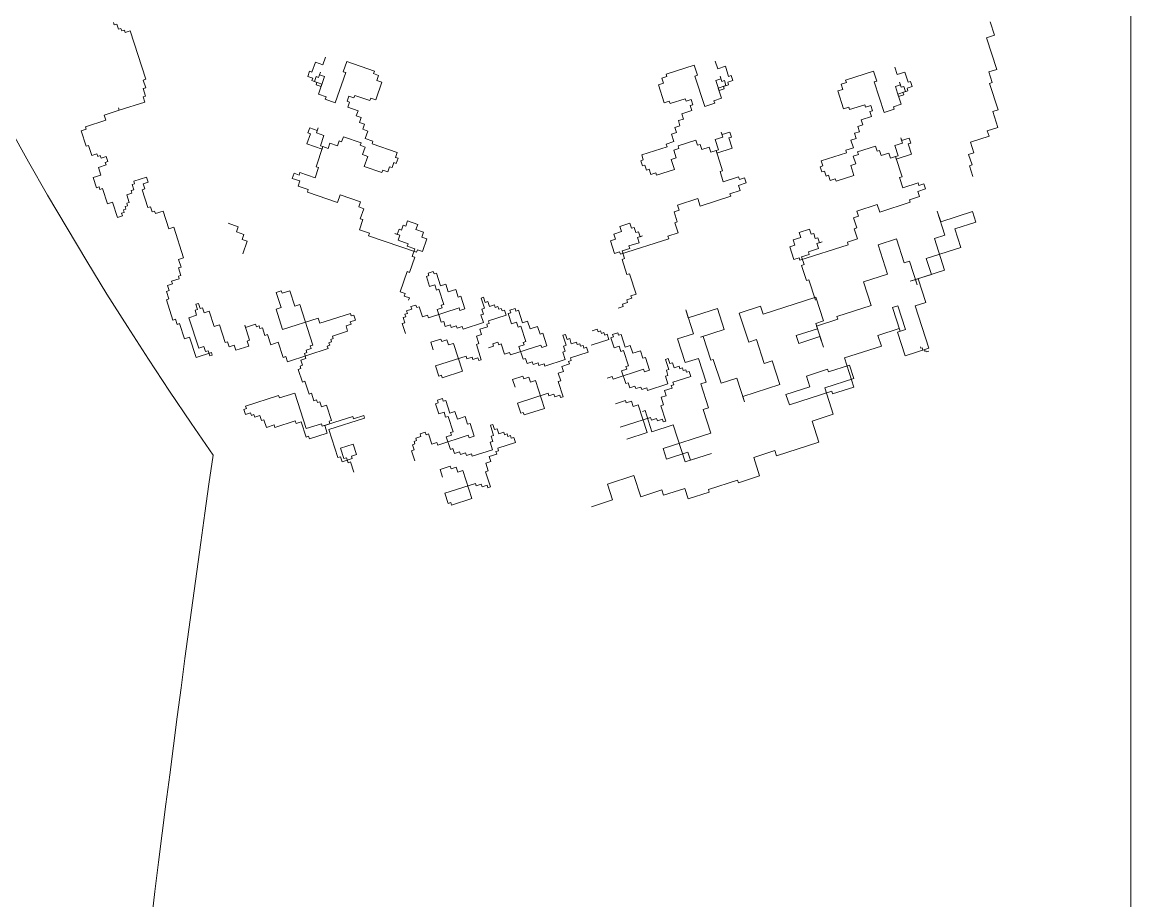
# Model space of a CAD drawing. Header units: millimetres. Extents: x -51 to 151, y -74 to 104.
# Drawn here: x 69.7778 to 69.8663, y -64.5257 to -64.4555 of the extents above; entities that cross this region are included whole.
import ezdxf

# ---------------------------------------------------------------- set-up
doc = ezdxf.new("R2010")
doc.units = ezdxf.units.MM
doc.header["$LTSCALE"] = 15

# ---------------------------------------------------------------- blocks, each defined once
blk = doc.blocks.new('sf')
at = {"color": 84, "lineweight": 5}
for p, q in [((17736.42, 470908.21), (17737.07, 470910.23)), ((17865.74, 470901.49), (17868.11, 470908.84)), ((17868.11, 470908.84), (17868.89, 470908.59)), ((17868.89, 470908.59), (17869.01, 470908.98)), ((17869.01, 470908.98), (17869.4, 470908.85)), ((17869.4, 470908.85), (17869.53, 470909.24)), ((17869.53, 470909.24), (17869.91, 470909.12)), ((17869.91, 470909.12), (17870.16, 470909.89)), ((17870.16, 470909.89), (17870.55, 470909.76)), ((17870.55, 470909.76), (17870.67, 470910.15)), ((17736.07, 470902.99), (17737.63, 470907.82)), ((17737.63, 470907.82), (17736.42, 470908.21)), ((17777.43, 470903.48), (17776.93, 470901.93)), ((17778.59, 470903.1), (17777.43, 470903.48)), ((17778.97, 470904.26), (17778.59, 470903.1)), ((17781.69, 470902.1), (17782.19, 470903.65)), ((17782.19, 470903.65), (17786.45, 470902.28)), ((17835.13, 470904.18), (17830.9, 470902.72)), ((17835.66, 470902.64), (17835.13, 470904.18)), ((17838.34, 470904.86), (17838.74, 470903.7)), ((17838.74, 470903.7), (17839.89, 470904.1)), ((17839.89, 470904.1), (17840.42, 470902.56)), ((17737.28, 470902.6), (17736.07, 470902.99)), ((17736.76, 470900.98), (17737.28, 470902.6)), ((17750.08, 470902.57), (17749.59, 470901.02)), ((17751.25, 470902.19), (17750.08, 470902.57)), ((17751.62, 470903.35), (17751.25, 470902.19)), ((17754.35, 470901.19), (17754.84, 470902.74)), ((17754.84, 470902.74), (17759.11, 470901.36)), ((17776.55, 470902.05), (17776.3, 470901.28)), ((17776.93, 470901.93), (17776.55, 470902.05)), ((17778.22, 470901.94), (17777.97, 470901.17)), ((17778.1, 470901.55), (17778.22, 470901.94)), ((17780.58, 470897.33), (17782.08, 470901.98)), ((17782.08, 470901.98), (17781.69, 470902.1)), ((17786.45, 470902.28), (17786.33, 470901.89)), ((17786.33, 470901.89), (17787.1, 470901.64)), ((17831.03, 470902.34), (17830.26, 470902.07)), ((17830.26, 470902.07), (17830.53, 470901.3)), ((17830.9, 470902.72), (17831.03, 470902.34)), ((17835.28, 470902.51), (17835.66, 470902.64)), ((17836.87, 470897.9), (17835.28, 470902.51)), ((17838.5, 470901.9), (17839.27, 470902.17)), ((17839.03, 470900.36), (17838.5, 470901.9)), ((17839.27, 470902.17), (17839.14, 470902.55)), ((17839.14, 470902.55), (17839.4, 470901.78)), ((17839.4, 470901.78), (17839.79, 470901.91)), ((17839.79, 470901.91), (17840.05, 470901.15)), ((17841.07, 470901.93), (17840.31, 470901.66)), ((17840.42, 470902.56), (17840.81, 470902.7)), ((17840.81, 470902.7), (17841.07, 470901.93)), ((17735.87, 470896.83), (17737.17, 470900.85)), ((17737.17, 470900.85), (17736.76, 470900.98)), ((17749.2, 470901.14), (17748.95, 470900.37)), ((17748.95, 470900.37), (17749.72, 470900.12)), ((17749.59, 470901.02), (17749.2, 470901.14)), ((17749.72, 470900.12), (17749.6, 470899.73)), ((17750.23, 470900.38), (17749.99, 470899.61)), ((17750.62, 470900.26), (17750.23, 470900.38)), ((17750.87, 470901.03), (17750.62, 470900.26)), ((17750.75, 470900.64), (17750.87, 470901.03)), ((17751.52, 470900.39), (17750.75, 470900.64)), ((17751.02, 470898.84), (17751.52, 470900.39)), ((17753.23, 470896.42), (17754.73, 470901.07)), ((17754.73, 470901.07), (17754.35, 470901.19)), ((17759.11, 470901.36), (17758.98, 470900.98)), ((17758.98, 470900.98), (17759.76, 470900.73)), ((17759.76, 470900.73), (17759.51, 470899.95)), ((17776.3, 470901.28), (17777.07, 470901.03)), ((17777.07, 470901.03), (17776.95, 470900.64)), ((17776.95, 470900.64), (17777.72, 470900.39)), ((17777.58, 470901.29), (17777.33, 470900.52)), ((17777.33, 470900.52), (17778.5, 470900.14)), ((17777.97, 470901.17), (17777.58, 470901.29)), ((17777.72, 470900.39), (17777.6, 470900.01)), ((17778.5, 470900.14), (17778, 470898.59)), ((17778.87, 470901.3), (17778.1, 470901.55)), ((17778.37, 470899.76), (17778.87, 470901.3)), ((17787.63, 470900.62), (17786.76, 470897.91)), ((17787.1, 470901.64), (17786.85, 470900.87)), ((17786.85, 470900.87), (17787.63, 470900.62)), ((17830.53, 470901.3), (17829.76, 470901.04)), ((17829.76, 470901.04), (17830.69, 470898.35)), ((17840.05, 470901.15), (17838.9, 470900.75)), ((17838.9, 470900.75), (17839.43, 470899.21)), ((17839.8, 470900.63), (17839.03, 470900.36)), ((17840.44, 470901.28), (17839.67, 470901.01)), ((17839.67, 470901.01), (17839.8, 470900.63)), ((17840.31, 470901.66), (17840.44, 470901.28)), ((17866.13, 470901.36), (17865.74, 470901.49)), ((17865.76, 470900.2), (17866.13, 470901.36)), ((17866.14, 470900.08), (17865.76, 470900.2)), ((17865.77, 470898.92), (17866.14, 470900.08)), ((17749.6, 470899.73), (17750.37, 470899.48)), ((17749.99, 470899.61), (17751.15, 470899.23)), ((17750.37, 470899.48), (17750.25, 470899.09)), ((17750.25, 470899.09), (17751.02, 470898.84)), ((17751.15, 470899.23), (17750.65, 470897.68)), ((17760.28, 470899.7), (17759.41, 470896.99)), ((17759.51, 470899.95), (17760.28, 470899.7)), ((17777.6, 470900.01), (17778.37, 470899.76)), ((17778, 470898.59), (17779.16, 470898.22)), ((17783.53, 470898.52), (17783.41, 470898.13)), ((17785.86, 470897.77), (17783.53, 470898.52)), ((17830.69, 470898.35), (17831.46, 470898.61)), ((17831.46, 470898.61), (17831.59, 470898.23)), ((17831.59, 470898.23), (17833.9, 470899.02)), ((17833.9, 470899.02), (17834.03, 470898.64)), ((17834.03, 470898.64), (17834.8, 470898.9)), ((17834.8, 470898.9), (17835.06, 470898.13)), ((17838.41, 470898.43), (17836.87, 470897.9)), ((17839.43, 470899.21), (17838.27, 470898.81)), ((17838.27, 470898.81), (17838.41, 470898.43)), ((17866.16, 470898.79), (17865.77, 470898.92)), ((17865.91, 470898.02), (17866.16, 470898.79)), ((17736.67, 470896.57), (17735.87, 470896.83)), ((17750.65, 470897.68), (17751.81, 470897.31)), ((17751.81, 470897.31), (17751.69, 470896.92)), ((17751.69, 470896.92), (17753.23, 470896.42)), ((17755.28, 470897.47), (17755.03, 470896.7)), ((17756.06, 470897.22), (17755.28, 470897.47)), ((17756.18, 470897.61), (17756.06, 470897.22)), ((17758.51, 470896.86), (17756.18, 470897.61)), ((17758.63, 470897.24), (17758.51, 470896.86)), ((17759.41, 470896.99), (17758.63, 470897.24)), ((17779.16, 470898.22), (17779.03, 470897.83)), ((17779.03, 470897.83), (17780.58, 470897.33)), ((17782.63, 470898.38), (17782.38, 470897.61)), ((17782.38, 470897.61), (17782.77, 470897.48)), ((17782.77, 470897.48), (17782.52, 470896.71)), ((17782.52, 470896.71), (17784.07, 470896.21)), ((17783.41, 470898.13), (17782.63, 470898.38)), ((17785.98, 470898.16), (17785.86, 470897.77)), ((17786.76, 470897.91), (17785.98, 470898.16)), ((17834.94, 470897.23), (17833.4, 470896.7)), ((17833.4, 470896.7), (17833.67, 470895.93)), ((17835.06, 470898.13), (17834.68, 470898)), ((17834.68, 470898), (17834.94, 470897.23)), ((17869.78, 470896.77), (17865.91, 470898.02)), ((17869.9, 470897.15), (17869.78, 470896.77)), ((17869.78, 470896.77), (17869.9, 470897.15)), ((17872.1, 470896.02), (17869.78, 470896.77)), ((17735.89, 470894.15), (17736.67, 470896.57)), ((17755.03, 470896.7), (17755.42, 470896.57)), ((17755.42, 470896.57), (17755.17, 470895.8)), ((17755.17, 470895.8), (17756.72, 470895.3)), ((17756.72, 470895.3), (17756.47, 470894.52)), ((17784.07, 470896.21), (17783.82, 470895.43)), ((17783.82, 470895.43), (17784.59, 470895.18)), ((17784.59, 470895.18), (17784.34, 470894.41)), ((17833.67, 470895.93), (17832.9, 470895.67)), ((17832.9, 470895.67), (17833.17, 470894.9)), ((17871.85, 470895.24), (17872.1, 470896.02)), ((17874.95, 470894.24), (17871.85, 470895.24)), ((17737.51, 470893.63), (17735.89, 470894.15)), ((17737.25, 470892.82), (17737.51, 470893.63)), ((17756.47, 470894.52), (17757.25, 470894.27)), ((17757.25, 470894.27), (17757, 470893.5)), ((17757, 470893.5), (17757.77, 470893.25)), ((17776.51, 470892.66), (17776.76, 470893.44)), ((17776.76, 470893.44), (17777.92, 470893.06)), ((17778.05, 470893.45), (17777.8, 470892.68)), ((17777.92, 470893.06), (17778.05, 470893.45)), ((17784.34, 470894.41), (17785.12, 470894.16)), ((17785.12, 470894.16), (17784.87, 470893.39)), ((17784.87, 470893.39), (17785.64, 470893.14)), ((17832.66, 470893.86), (17831.89, 470893.6)), ((17831.89, 470893.6), (17832.29, 470892.45)), ((17833.17, 470894.9), (17832.4, 470894.63)), ((17832.4, 470894.63), (17832.66, 470893.86)), ((17839.61, 470893.68), (17839.48, 470894.07)), ((17839.48, 470894.07), (17839.75, 470893.3)), ((17840.77, 470894.08), (17839.61, 470893.68)), ((17841.03, 470893.31), (17840.77, 470894.08)), ((17874.83, 470893.86), (17874.95, 470894.24)), ((17875.6, 470893.61), (17874.83, 470893.86)), ((17874.85, 470891.28), (17875.6, 470893.61)), ((17740.07, 470891.91), (17737.25, 470892.82)), ((17739.55, 470890.3), (17740.07, 470891.91)), ((17749.16, 470891.75), (17749.41, 470892.53)), ((17749.55, 470891.63), (17749.16, 470891.75)), ((17749.41, 470892.53), (17750.57, 470892.15)), ((17750.7, 470892.54), (17750.45, 470891.76)), ((17750.45, 470891.76), (17751.61, 470891.39)), ((17750.57, 470892.15), (17750.7, 470892.54)), ((17757.77, 470893.25), (17757.52, 470892.48)), ((17757.52, 470892.48), (17758.3, 470892.23)), ((17758.3, 470892.23), (17757.92, 470891.06)), ((17776.4, 470890.99), (17776.9, 470892.54)), ((17776.9, 470892.54), (17776.51, 470892.66)), ((17777.8, 470892.68), (17778.96, 470892.3)), ((17778.96, 470892.3), (17778.46, 470890.75)), ((17781.92, 470892.2), (17781.67, 470891.43)), ((17784.63, 470891.33), (17781.92, 470892.2)), ((17785.64, 470893.14), (17785.27, 470891.98)), ((17785.27, 470891.98), (17786.43, 470891.6)), ((17831.27, 470891.66), (17827.42, 470890.34)), ((17832.29, 470892.45), (17831.13, 470892.05)), ((17831.13, 470892.05), (17831.27, 470891.66)), ((17832.94, 470891.81), (17835.63, 470892.74)), ((17833.07, 470891.43), (17832.94, 470891.81)), ((17835.63, 470892.74), (17835.9, 470891.97)), ((17835.9, 470891.97), (17836.28, 470892.1)), ((17836.28, 470892.1), (17836.55, 470891.33)), ((17836.55, 470891.33), (17837.7, 470891.73)), ((17837.7, 470891.73), (17837.97, 470890.96)), ((17839.75, 470893.3), (17838.59, 470892.9)), ((17838.59, 470892.9), (17839.12, 470891.36)), ((17838.87, 470890.84), (17841.18, 470891.64)), ((17840.65, 470893.18), (17841.03, 470893.31)), ((17841.18, 470891.64), (17840.65, 470893.18)), ((17740.36, 470890.04), (17739.55, 470890.3)), ((17739.84, 470888.43), (17740.36, 470890.04)), ((17749.05, 470890.08), (17749.55, 470891.63)), ((17751.38, 470889.33), (17749.05, 470890.08)), ((17751.61, 470891.39), (17751.11, 470889.84)), ((17752.52, 470890.24), (17752.27, 470889.47)), ((17753.69, 470889.87), (17752.52, 470890.24)), ((17753.94, 470890.64), (17753.69, 470889.87)), ((17754.32, 470890.52), (17753.94, 470890.64)), ((17754.57, 470891.29), (17754.32, 470890.52)), ((17757.28, 470890.42), (17754.57, 470891.29)), ((17757.16, 470890.03), (17757.28, 470890.42)), ((17757.93, 470889.78), (17757.16, 470890.03)), ((17757.92, 470891.06), (17759.08, 470890.69)), ((17759.08, 470890.69), (17758.96, 470890.3)), ((17758.96, 470890.3), (17762.83, 470889.05)), ((17778.72, 470890.24), (17776.4, 470890.99)), ((17778.85, 470890.63), (17777.85, 470887.53)), ((17778.46, 470890.75), (17778.85, 470890.63)), ((17778.85, 470890.63), (17778.72, 470890.24)), ((17779.62, 470890.38), (17778.85, 470890.63)), ((17779.87, 470891.15), (17779.62, 470890.38)), ((17781.03, 470890.78), (17779.87, 470891.15)), ((17781.28, 470891.55), (17781.03, 470890.78)), ((17781.67, 470891.43), (17781.28, 470891.55)), ((17784.51, 470890.94), (17784.63, 470891.33)), ((17785.28, 470890.69), (17784.51, 470890.94)), ((17784.91, 470889.53), (17785.28, 470890.69)), ((17786.43, 470891.6), (17786.31, 470891.21)), ((17786.31, 470891.21), (17790.18, 470889.96)), ((17790.18, 470889.96), (17789.93, 470889.19)), ((17827.42, 470890.34), (17827.68, 470889.57)), ((17831.93, 470889.74), (17832.7, 470890.01)), ((17832.3, 470891.16), (17833.07, 470891.43)), ((17832.7, 470890.01), (17832.3, 470891.16)), ((17837.97, 470890.96), (17838.74, 470891.23)), ((17839.12, 470891.36), (17838.74, 470891.23)), ((17838.74, 470891.23), (17838.87, 470890.84)), ((17838.74, 470891.23), (17839.8, 470888.15)), ((17873.07, 470889.72), (17873.19, 470890.11)), ((17873.19, 470890.11), (17873.97, 470889.86)), ((17873.97, 470889.86), (17874.47, 470891.41)), ((17874.47, 470891.41), (17874.85, 470891.28)), ((17739.72, 470886.68), (17740.24, 470888.3)), ((17740.24, 470888.3), (17739.84, 470888.43)), ((17751.5, 470889.72), (17750.5, 470886.62)), ((17751.11, 470889.84), (17751.5, 470889.72)), ((17751.5, 470889.72), (17751.38, 470889.33)), ((17752.27, 470889.47), (17751.5, 470889.72)), ((17757.56, 470888.62), (17757.93, 470889.78)), ((17758.33, 470888.37), (17757.56, 470888.62)), ((17757.84, 470886.82), (17758.33, 470888.37)), ((17762.83, 470889.05), (17762.58, 470888.28)), ((17762.58, 470888.28), (17762.97, 470888.15)), ((17785.68, 470889.28), (17784.91, 470889.53)), ((17785.18, 470887.73), (17785.68, 470889.28)), ((17789.68, 470888.42), (17789.43, 470887.64)), ((17790.07, 470888.29), (17789.68, 470888.42)), ((17789.93, 470889.19), (17790.32, 470889.07)), ((17790.32, 470889.07), (17790.07, 470888.29)), ((17827.68, 470889.57), (17827.3, 470889.44)), ((17827.3, 470889.44), (17827.57, 470888.67)), ((17827.57, 470888.67), (17827.95, 470888.8)), ((17827.95, 470888.8), (17828.21, 470888.03)), ((17832.46, 470888.2), (17831.93, 470889.74)), ((17871.53, 470888.94), (17871.78, 470889.71)), ((17871.92, 470888.81), (17871.53, 470888.94)), ((17871.78, 470889.71), (17872.56, 470889.46)), ((17871.79, 470888.43), (17871.92, 470888.81)), ((17872.96, 470888.05), (17871.79, 470888.43)), ((17872.56, 470889.46), (17872.68, 470889.85)), ((17872.68, 470889.85), (17873.07, 470889.72)), ((17750.5, 470886.62), (17750.89, 470886.5)), ((17760.55, 470885.94), (17757.84, 470886.82)), ((17761.7, 470886.86), (17761.45, 470886.08)), ((17762.08, 470886.73), (17761.7, 470886.86)), ((17762.33, 470887.5), (17762.08, 470886.73)), ((17762.72, 470887.38), (17762.33, 470887.5)), ((17762.97, 470888.15), (17762.72, 470887.38)), ((17775.41, 470886.61), (17775.29, 470886.22)), ((17777.74, 470885.86), (17775.41, 470886.61)), ((17778.24, 470887.41), (17777.74, 470885.86)), ((17777.85, 470887.53), (17778.24, 470887.41)), ((17787.9, 470886.86), (17785.18, 470887.73)), ((17788.02, 470887.24), (17787.9, 470886.86)), ((17788.79, 470886.99), (17788.02, 470887.24)), ((17789.04, 470887.77), (17788.79, 470886.99)), ((17789.43, 470887.64), (17789.04, 470887.77)), ((17828.21, 470888.03), (17828.6, 470888.16)), ((17828.6, 470888.16), (17828.86, 470887.39)), ((17828.86, 470887.39), (17829.63, 470887.66)), ((17829.63, 470887.66), (17829.77, 470887.27)), ((17829.77, 470887.27), (17832.46, 470888.2)), ((17839.8, 470888.15), (17839.41, 470888.02)), ((17839.41, 470888.02), (17839.94, 470886.48)), ((17839.94, 470886.48), (17842.25, 470887.28)), ((17842.25, 470887.28), (17842.38, 470886.89)), ((17842.38, 470886.89), (17843.15, 470887.16)), ((17843.15, 470887.16), (17843.42, 470886.39)), ((17865.38, 470885.79), (17865.63, 470886.57)), ((17865.63, 470886.57), (17867.57, 470885.94)), ((17872.58, 470886.89), (17872.96, 470888.05)), ((17873.74, 470886.52), (17872.58, 470886.89)), ((17747.17, 470885.56), (17746.92, 470884.79)), ((17747.94, 470885.31), (17747.17, 470885.56)), ((17748.07, 470885.7), (17747.94, 470885.31)), ((17750.39, 470884.95), (17748.07, 470885.7)), ((17750.89, 470886.5), (17750.39, 470884.95)), ((17760.67, 470886.33), (17760.55, 470885.94)), ((17761.45, 470886.08), (17760.67, 470886.33)), ((17774.51, 470886.47), (17774.26, 470885.7)), ((17774.26, 470885.7), (17775.43, 470885.32)), ((17775.29, 470886.22), (17774.51, 470886.47)), ((17775.43, 470885.32), (17775.18, 470884.55)), ((17842.53, 470885.22), (17840.99, 470884.69)), ((17843.42, 470886.39), (17842.26, 470885.99)), ((17842.26, 470885.99), (17842.53, 470885.22)), ((17866.16, 470885.54), (17865.38, 470885.79)), ((17865.91, 470884.77), (17866.16, 470885.54)), ((17867.57, 470885.94), (17867.45, 470885.55)), ((17867.45, 470885.55), (17867.83, 470885.43)), ((17867.83, 470885.43), (17867.58, 470884.66)), ((17872.73, 470884.7), (17872.86, 470885.09)), ((17872.86, 470885.09), (17873.24, 470884.97)), ((17873.24, 470884.97), (17873.74, 470886.52)), ((17746.92, 470884.79), (17748.08, 470884.41)), ((17748.08, 470884.41), (17747.83, 470883.64)), ((17747.83, 470883.64), (17749.38, 470883.14)), ((17775.18, 470884.55), (17776.73, 470884.05)), ((17776.73, 470884.05), (17776.6, 470883.66)), ((17776.6, 470883.66), (17781.25, 470882.16)), ((17781.25, 470882.16), (17781.62, 470883.32)), ((17781.62, 470883.32), (17784.72, 470882.32)), ((17836.11, 470883.87), (17833.03, 470882.81)), ((17836.51, 470882.72), (17836.11, 470883.87)), ((17841.12, 470884.31), (17836.51, 470882.72)), ((17840.99, 470884.69), (17841.12, 470884.31)), ((17865.42, 470881.93), (17866.3, 470884.64)), ((17866.3, 470884.64), (17865.91, 470884.77)), ((17867.58, 470884.66), (17867.97, 470884.53)), ((17867.97, 470884.53), (17867.85, 470884.14)), ((17867.85, 470884.14), (17868.62, 470883.89)), ((17868.62, 470883.89), (17868.25, 470882.73)), ((17871.6, 470882.51), (17872.34, 470884.83)), ((17872.34, 470884.83), (17872.73, 470884.7)), ((17749.38, 470883.14), (17749.25, 470882.75)), ((17749.25, 470882.75), (17753.9, 470881.25)), ((17753.9, 470881.25), (17754.28, 470882.41)), ((17754.28, 470882.41), (17757.37, 470881.41)), ((17784.72, 470882.32), (17784.47, 470881.55)), ((17784.47, 470881.55), (17785.25, 470881.3)), ((17833.29, 470882.04), (17832.52, 470881.77)), ((17832.52, 470881.77), (17833.05, 470880.24)), ((17833.03, 470882.81), (17833.29, 470882.04)), ((17864.79, 470881.29), (17865.04, 470882.06)), ((17865.04, 470882.06), (17865.42, 470881.93)), ((17868.25, 470882.73), (17868.63, 470882.61)), ((17868.63, 470882.61), (17868.51, 470882.22)), ((17868.51, 470882.22), (17868.9, 470882.1)), ((17868.9, 470882.1), (17868.77, 470881.71)), ((17868.77, 470881.71), (17869.16, 470881.58)), ((17869.16, 470881.58), (17869.03, 470881.2)), ((17870.07, 470880.44), (17870.82, 470882.76)), ((17870.82, 470882.76), (17871.6, 470882.51)), ((17739.25, 470879.72), (17739.77, 470881.33)), ((17739.77, 470881.33), (17744.61, 470879.77)), ((17745.13, 470881.38), (17743.96, 470877.75)), ((17744.61, 470879.77), (17745.13, 470881.38)), ((17757.37, 470881.41), (17757.13, 470880.64)), ((17757.13, 470880.64), (17757.9, 470880.39)), ((17757.9, 470880.39), (17757.4, 470878.84)), ((17785.25, 470881.3), (17784.75, 470879.75)), ((17824.31, 470879.37), (17825.85, 470879.9)), ((17825.85, 470879.9), (17826.12, 470879.13)), ((17833.05, 470880.24), (17832.67, 470880.1)), ((17832.67, 470880.1), (17833.2, 470878.56)), ((17862.24, 470878.69), (17863.11, 470881.4)), ((17863.11, 470881.4), (17864.27, 470881.02)), ((17864.27, 470881.02), (17864.4, 470881.41)), ((17864.4, 470881.41), (17864.79, 470881.29)), ((17869.03, 470881.2), (17869.42, 470881.07)), ((17869.42, 470881.07), (17869.3, 470880.69)), ((17869.3, 470880.69), (17870.07, 470880.44)), ((17742.48, 470878.68), (17739.25, 470879.72)), ((17741.57, 470875.86), (17742.48, 470878.68)), ((17757.79, 470878.72), (17757.29, 470877.17)), ((17757.4, 470878.84), (17757.79, 470878.72)), ((17764.61, 470878.65), (17764.36, 470877.88)), ((17766.16, 470878.15), (17764.61, 470878.65)), ((17765.91, 470877.38), (17766.16, 470878.15)), ((17785.14, 470879.63), (17784.64, 470878.08)), ((17784.75, 470879.75), (17785.14, 470879.63)), ((17790.68, 470878.26), (17790.43, 470877.49)), ((17791.07, 470878.14), (17790.68, 470878.26)), ((17791.32, 470878.91), (17791.07, 470878.14)), ((17791.71, 470878.79), (17791.32, 470878.91)), ((17791.96, 470879.56), (17791.71, 470878.79)), ((17793.51, 470879.06), (17791.96, 470879.56)), ((17793.26, 470878.29), (17793.51, 470879.06)), ((17794.42, 470877.91), (17793.26, 470878.29)), ((17823.42, 470878.21), (17824.58, 470878.6)), ((17823.69, 470877.44), (17823.42, 470878.21)), ((17824.58, 470878.6), (17824.31, 470879.37)), ((17826.12, 470879.13), (17826.5, 470879.27)), ((17826.5, 470879.27), (17826.77, 470878.5)), ((17826.77, 470878.5), (17827.15, 470878.63)), ((17827.15, 470878.63), (17827.42, 470877.86)), ((17833.2, 470878.56), (17831.66, 470878.03)), ((17850.78, 470877.84), (17851.94, 470878.24)), ((17851.67, 470879.01), (17853.21, 470879.54)), ((17851.94, 470878.24), (17851.67, 470879.01)), ((17859.97, 470874.29), (17861.46, 470878.94)), ((17861.46, 470878.94), (17862.24, 470878.69)), ((17743.96, 470877.75), (17745.58, 470877.23)), ((17745.58, 470877.23), (17744.02, 470872.4)), ((17750.17, 470873.53), (17751.34, 470877.15)), ((17751.34, 470877.15), (17754.16, 470876.24)), ((17757.29, 470877.17), (17758.84, 470876.67)), ((17758.84, 470876.67), (17758.71, 470876.28)), ((17763.09, 470876.58), (17762.7, 470876.7)), ((17762.7, 470876.7), (17763.47, 470876.45)), ((17763.34, 470877.35), (17763.09, 470876.58)), ((17763.47, 470876.45), (17763.22, 470875.68)), ((17763.72, 470877.23), (17763.34, 470877.35)), ((17763.97, 470878), (17763.72, 470877.23)), ((17764.36, 470877.88), (17763.97, 470878)), ((17767.07, 470877), (17765.91, 470877.38)), ((17766.82, 470876.23), (17767.07, 470877)), ((17784.64, 470878.08), (17786.19, 470877.58)), ((17786.19, 470877.58), (17786.06, 470877.19)), ((17786.06, 470877.19), (17793.42, 470874.82)), ((17790.05, 470877.62), (17790.82, 470877.37)), ((17790.43, 470877.49), (17790.05, 470877.62)), ((17790.82, 470877.37), (17790.57, 470876.59)), ((17790.57, 470876.59), (17792.12, 470876.09)), ((17794.17, 470877.14), (17794.42, 470877.91)), ((17794.94, 470876.89), (17794.17, 470877.14)), ((17794.32, 470874.96), (17794.94, 470876.89)), ((17822.92, 470877.17), (17823.69, 470877.44)), ((17823.58, 470875.25), (17822.92, 470877.17)), ((17831.79, 470877.65), (17824.48, 470875.13)), ((17827.3, 470876.96), (17825.76, 470876.43)), ((17825.76, 470876.43), (17825.89, 470876.04)), ((17827.8, 470877.99), (17827.03, 470877.73)), ((17827.03, 470877.73), (17827.3, 470876.96)), ((17827.42, 470877.86), (17827.8, 470877.99)), ((17831.66, 470878.03), (17831.79, 470877.65)), ((17850.28, 470876.81), (17851.05, 470877.07)), ((17850.94, 470874.88), (17850.28, 470876.81)), ((17851.05, 470877.07), (17850.78, 470877.84)), ((17746.81, 470874.17), (17741.57, 470875.86)), ((17754.16, 470876.24), (17752.73, 470871.81)), ((17758.71, 470876.28), (17766.07, 470873.91)), ((17763.22, 470875.68), (17764.77, 470875.18)), ((17764.77, 470875.18), (17764.65, 470874.79)), ((17764.65, 470874.79), (17765.81, 470874.42)), ((17767.6, 470875.98), (17766.82, 470876.23)), ((17766.97, 470874.04), (17767.6, 470875.98)), ((17792.12, 470876.09), (17792, 470875.71)), ((17792, 470875.71), (17793.16, 470875.33)), ((17793.16, 470875.33), (17792.78, 470874.17)), ((17793.42, 470874.82), (17793.55, 470875.21)), ((17793.55, 470875.21), (17794.32, 470874.96)), ((17824.35, 470875.51), (17823.58, 470875.25)), ((17824.48, 470875.13), (17824.35, 470875.51)), ((17825.89, 470876.04), (17824.74, 470875.65)), ((17824.74, 470875.65), (17825.13, 470874.49)), ((17746.03, 470871.75), (17746.81, 470874.17)), ((17748.19, 470870.16), (17749.36, 470873.79)), ((17749.36, 470873.79), (17750.17, 470873.53)), ((17765.82, 470873.13), (17765.07, 470870.81)), ((17765.81, 470874.42), (17765.44, 470873.26)), ((17765.44, 470873.26), (17765.82, 470873.13)), ((17766.07, 470873.91), (17766.2, 470874.29)), ((17766.2, 470874.29), (17766.97, 470874.04)), ((17793.17, 470874.04), (17792.42, 470871.72)), ((17792.78, 470874.17), (17793.17, 470874.04)), ((17825.13, 470874.49), (17824.75, 470874.36)), ((17824.75, 470874.36), (17825.54, 470872.05)), ((17860.74, 470874.04), (17859.97, 470874.29)), ((17860.37, 470872.88), (17860.74, 470874.04)), ((17744.02, 470872.4), (17748.45, 470870.97)), ((17749.26, 470870.71), (17746.03, 470871.75)), ((17752.73, 470871.81), (17756.36, 470870.64)), ((17792.04, 470871.85), (17791.04, 470868.75)), ((17792.42, 470871.72), (17792.04, 470871.85)), ((17820.81, 470870.01), (17821.44, 470871.95)), ((17821.44, 470871.95), (17821.82, 470871.82)), ((17821.82, 470871.82), (17821.95, 470872.21)), ((17821.95, 470872.21), (17822.72, 470871.96)), ((17822.99, 470871.45), (17822.49, 470869.9)), ((17822.72, 470871.96), (17822.6, 470871.57)), ((17822.6, 470871.57), (17822.99, 470871.45)), ((17825.54, 470872.05), (17825.93, 470872.19)), ((17825.93, 470872.19), (17826.99, 470869.11)), ((17860.75, 470872.76), (17860.37, 470872.88)), ((17860.38, 470871.6), (17860.75, 470872.76)), ((17860.77, 470871.47), (17860.38, 470871.6)), ((17860.64, 470871.09), (17860.77, 470871.47)), ((17746.88, 470867.47), (17748.05, 470871.1)), ((17748.05, 470871.1), (17749.26, 470870.71)), ((17748.45, 470870.97), (17748.19, 470870.16)), ((17756.36, 470870.64), (17755.19, 470867.01)), ((17764.69, 470870.94), (17763.69, 470867.84)), ((17765.07, 470870.81), (17764.69, 470870.94)), ((17819.66, 470869.1), (17820.04, 470870.26)), ((17820.04, 470870.26), (17820.81, 470870.01)), ((17821.71, 470870.15), (17821.46, 470869.37)), ((17822.49, 470869.9), (17821.71, 470870.15)), ((17861.8, 470870.71), (17860.64, 470871.09)), ((17861.68, 470870.32), (17861.8, 470870.71)), ((17862.45, 470870.07), (17861.68, 470870.32)), ((17862.2, 470869.3), (17862.45, 470870.07)), ((17762.45, 470864.67), (17763.62, 470868.3)), ((17763.62, 470868.3), (17771.69, 470865.7)), ((17791.04, 470868.75), (17791.81, 470868.5)), ((17791.81, 470868.5), (17791.69, 470868.11)), ((17791.69, 470868.11), (17792.46, 470867.86)), ((17814.27, 470868.28), (17814.02, 470867.5)), ((17814.15, 470866.6), (17814.65, 470868.15)), ((17814.65, 470868.15), (17814.27, 470868.28)), ((17817.12, 470866.5), (17817.74, 470868.44)), ((17817.74, 470868.44), (17818.13, 470868.31)), ((17818.13, 470868.31), (17818.5, 470869.47)), ((17818.5, 470869.47), (17819.66, 470869.1)), ((17821.08, 470869.5), (17820.33, 470867.18)), ((17821.46, 470869.37), (17821.08, 470869.5)), ((17826.35, 470868.46), (17825.58, 470868.2)), ((17825.58, 470868.2), (17825.71, 470867.81)), ((17826.99, 470869.11), (17826.22, 470868.85)), ((17826.22, 470868.85), (17826.35, 470868.46)), ((17843.05, 470866.93), (17843.8, 470869.25)), ((17843.8, 470869.25), (17844.96, 470868.88)), ((17844.96, 470868.88), (17845.09, 470869.27)), ((17845.09, 470869.27), (17845.86, 470869.02)), ((17845.86, 470869.02), (17845.11, 470866.69)), ((17862.59, 470869.17), (17862.2, 470869.3)), ((17862.22, 470868.01), (17862.59, 470869.17)), ((17862.6, 470867.89), (17862.22, 470868.01)), ((17746.41, 470860.5), (17748.49, 470866.95)), ((17748.49, 470866.95), (17746.88, 470867.47)), ((17751.17, 470866.98), (17750, 470863.35)), ((17750.81, 470863.09), (17751.98, 470866.72)), ((17751.98, 470866.72), (17751.17, 470866.98)), ((17755.19, 470867.01), (17760.44, 470865.32)), ((17771.69, 470865.7), (17772.08, 470866.91)), ((17772.08, 470866.91), (17775.3, 470865.87)), ((17777.61, 470863.34), (17778.65, 470866.57)), ((17778.65, 470866.57), (17783.08, 470865.14)), ((17783.47, 470866.35), (17782.3, 470862.72)), ((17783.08, 470865.14), (17783.47, 470866.35)), ((17792.46, 470867.86), (17792.34, 470867.48)), ((17792.34, 470867.48), (17793.11, 470867.23)), ((17793.11, 470867.23), (17792.99, 470866.84)), ((17792.99, 470866.84), (17793.76, 470866.59)), ((17808.34, 470864.36), (17808.96, 470866.29)), ((17808.96, 470866.29), (17809.35, 470866.17)), ((17809.35, 470866.17), (17809.47, 470866.55)), ((17809.47, 470866.55), (17810.25, 470866.31)), ((17810.25, 470866.31), (17810.12, 470865.92)), ((17811.07, 470866.32), (17810.82, 470865.54)), ((17811.46, 470866.19), (17811.07, 470866.32)), ((17811.58, 470866.58), (17811.46, 470866.19)), ((17811.97, 470866.45), (17811.58, 470866.58)), ((17812.09, 470866.84), (17811.97, 470866.45)), ((17812.48, 470866.72), (17812.09, 470866.84)), ((17812.6, 470867.1), (17812.48, 470866.72)), ((17813.38, 470866.85), (17812.6, 470867.1)), ((17813.63, 470867.63), (17813.38, 470866.85)), ((17814.02, 470867.5), (17813.63, 470867.63)), ((17814.54, 470866.48), (17814.15, 470866.6)), ((17814.29, 470865.7), (17814.54, 470866.48)), ((17817.89, 470866.25), (17817.12, 470866.5)), ((17818.01, 470866.64), (17817.89, 470866.25)), ((17822.66, 470865.14), (17818.01, 470866.64)), ((17820.33, 470867.18), (17820.71, 470867.05)), ((17820.71, 470867.05), (17820.59, 470866.66)), ((17820.59, 470866.66), (17821.36, 470866.41)), ((17821.36, 470866.41), (17820.74, 470864.48)), ((17824.06, 470866.83), (17823.56, 470865.28)), ((17824.45, 470866.7), (17824.06, 470866.83)), ((17824.57, 470867.09), (17824.45, 470866.7)), ((17825.35, 470866.84), (17824.57, 470867.09)), ((17825.22, 470866.45), (17825.35, 470866.84)), ((17826, 470866.2), (17825.22, 470866.45)), ((17840.28, 470860.99), (17842.28, 470867.18)), ((17842.28, 470867.18), (17843.05, 470866.93)), ((17845.89, 470866.44), (17844.89, 470863.35)), ((17845.11, 470866.69), (17845.89, 470866.44)), ((17856.83, 470865.9), (17857.08, 470866.68)), ((17857.08, 470866.68), (17857.47, 470866.55)), ((17857.47, 470866.55), (17857.72, 470867.33)), ((17857.72, 470867.33), (17858.11, 470867.2)), ((17858.11, 470867.2), (17857.86, 470866.43)), ((17857.86, 470866.43), (17858.24, 470866.3)), ((17858.24, 470866.3), (17857.99, 470865.53)), ((17861.6, 470864.79), (17862.6, 470867.89)), ((17760.44, 470865.32), (17760.31, 470864.92)), ((17760.31, 470864.92), (17763.53, 470863.88)), ((17763.66, 470864.28), (17762.45, 470864.67)), ((17775.3, 470865.87), (17773.87, 470861.43)), ((17807.19, 470863.45), (17807.56, 470864.61)), ((17807.56, 470864.61), (17808.34, 470864.36)), ((17810.51, 470865.79), (17810.01, 470864.24)), ((17810.12, 470865.92), (17810.51, 470865.79)), ((17810.82, 470865.54), (17813.53, 470864.67)), ((17813.53, 470864.67), (17813.41, 470864.28)), ((17814.68, 470865.58), (17814.29, 470865.7)), ((17814.3, 470864.42), (17814.68, 470865.58)), ((17820.35, 470864.6), (17820.1, 470863.83)), ((17820.74, 470864.48), (17820.35, 470864.6)), ((17822.79, 470865.53), (17822.66, 470865.14)), ((17823.56, 470865.28), (17822.79, 470865.53)), ((17825.87, 470865.81), (17826, 470866.2)), ((17826.26, 470865.69), (17825.87, 470865.81)), ((17826.14, 470865.3), (17826.26, 470865.69)), ((17826.52, 470865.18), (17826.14, 470865.3)), ((17826.27, 470864.4), (17826.52, 470865.18)), ((17834.05, 470865.56), (17833.81, 470864.78)), ((17833.81, 470864.78), (17834.58, 470864.53)), ((17834.44, 470865.43), (17834.05, 470865.56)), ((17834.57, 470865.82), (17834.44, 470865.43)), ((17839.22, 470864.32), (17834.57, 470865.82)), ((17839.47, 470865.1), (17839.22, 470864.32)), ((17844.89, 470863.35), (17839.47, 470865.1)), ((17855.31, 470863.83), (17856.06, 470866.15)), ((17856.06, 470866.15), (17856.83, 470865.9)), ((17859.16, 470865.15), (17857.66, 470860.51)), ((17857.99, 470865.53), (17859.16, 470865.15)), ((17860.97, 470864.14), (17861.22, 470864.92)), ((17861.22, 470864.92), (17861.6, 470864.79)), ((17750, 470863.35), (17751.21, 470862.96)), ((17751.21, 470862.96), (17750.04, 470859.33)), ((17750.94, 470863.49), (17750.81, 470863.09)), ((17754.17, 470862.45), (17750.94, 470863.49)), ((17762.49, 470860.66), (17763.66, 470864.28)), ((17763.53, 470863.88), (17763.4, 470863.48)), ((17763.4, 470863.48), (17766.63, 470862.44)), ((17781.24, 470862.17), (17777.61, 470863.34)), ((17796.44, 470863.15), (17796.32, 470862.76)), ((17796.83, 470863.03), (17796.44, 470863.15)), ((17796.96, 470863.41), (17796.83, 470863.03)), ((17797.73, 470863.16), (17796.96, 470863.41)), ((17805.65, 470862.66), (17806.03, 470863.82)), ((17806.03, 470863.82), (17807.19, 470863.45)), ((17808.6, 470863.85), (17807.85, 470861.52)), ((17808.99, 470863.72), (17808.6, 470863.85)), ((17809.24, 470864.49), (17808.99, 470863.72)), ((17810.01, 470864.24), (17809.24, 470864.49)), ((17813.41, 470864.28), (17813.79, 470864.16)), ((17813.79, 470864.16), (17813.67, 470863.77)), ((17813.67, 470863.77), (17814.83, 470863.39)), ((17817.4, 470863.42), (17814.3, 470864.42)), ((17814.83, 470863.39), (17814.58, 470862.62)), ((17817.53, 470863.81), (17817.4, 470863.42)), ((17818.3, 470863.56), (17817.53, 470863.81)), ((17818.43, 470863.94), (17818.3, 470863.56)), ((17819.2, 470863.69), (17818.43, 470863.94)), ((17819.33, 470864.08), (17819.2, 470863.69)), ((17820.1, 470863.83), (17819.33, 470864.08)), ((17826.16, 470862.73), (17826.66, 470864.28)), ((17826.66, 470864.28), (17826.27, 470864.4)), ((17834.58, 470864.53), (17834.46, 470864.15)), ((17834.46, 470864.15), (17835.23, 470863.9)), ((17835.23, 470863.9), (17834.98, 470863.12)), ((17834.98, 470863.12), (17837.3, 470862.37)), ((17847.6, 470862.47), (17847.97, 470863.63)), ((17847.97, 470863.63), (17848.36, 470863.51)), ((17848.36, 470863.51), (17848.49, 470863.9)), ((17848.49, 470863.9), (17848.87, 470863.77)), ((17848.87, 470863.77), (17849, 470864.16)), ((17849, 470864.16), (17850.55, 470863.66)), ((17850.67, 470864.04), (17849.92, 470861.72)), ((17850.55, 470863.66), (17850.67, 470864.04)), ((17853.66, 470861.37), (17854.53, 470864.08)), ((17854.53, 470864.08), (17855.31, 470863.83)), ((17859.83, 470861.95), (17860.58, 470864.27)), ((17860.58, 470864.27), (17860.97, 470864.14)), ((17753.65, 470860.84), (17754.17, 470862.45)), ((17763.01, 470862.27), (17762.49, 470860.66)), ((17766.24, 470861.23), (17763.01, 470862.27)), ((17766.63, 470862.44), (17766.24, 470861.23)), ((17772.66, 470861.82), (17771.5, 470858.2)), ((17773.87, 470861.43), (17772.66, 470861.82)), ((17779.66, 470858.68), (17780.83, 470862.3)), ((17780.83, 470862.3), (17781.24, 470862.17)), ((17782.3, 470862.72), (17784.72, 470861.94)), ((17784.72, 470861.94), (17783.55, 470858.31)), ((17792.69, 470860.67), (17793.31, 470862.6)), ((17793.31, 470862.6), (17793.7, 470862.48)), ((17793.7, 470862.48), (17793.82, 470862.87)), ((17793.82, 470862.87), (17794.6, 470862.62)), ((17794.86, 470862.1), (17794.36, 470860.56)), ((17794.6, 470862.62), (17794.47, 470862.23)), ((17794.47, 470862.23), (17794.86, 470862.1)), ((17795.42, 470862.63), (17795.17, 470861.85)), ((17795.17, 470861.85), (17797.88, 470860.98)), ((17795.81, 470862.5), (17795.42, 470862.63)), ((17795.93, 470862.89), (17795.81, 470862.5)), ((17796.32, 470862.76), (17795.93, 470862.89)), ((17800.13, 470861.45), (17800, 470861.06)), ((17800.9, 470861.2), (17800.13, 470861.45)), ((17801.15, 470861.97), (17800.9, 470861.2)), ((17801.54, 470861.85), (17801.15, 470861.97)), ((17801.79, 470862.62), (17801.54, 470861.85)), ((17801.68, 470860.95), (17802.18, 470862.5)), ((17802.18, 470862.5), (17801.79, 470862.62)), ((17804.64, 470860.85), (17805.26, 470862.78)), ((17805.26, 470862.78), (17805.65, 470862.66)), ((17807.85, 470861.52), (17808.24, 470861.4)), ((17808.24, 470861.4), (17808.11, 470861.01)), ((17812.1, 470861.44), (17811.97, 470861.05)), ((17812.87, 470861.19), (17812.1, 470861.44)), ((17814.58, 470862.62), (17815.35, 470862.37)), ((17815.35, 470862.37), (17814.98, 470861.21)), ((17817.47, 470856.99), (17818.84, 470861.25)), ((17818.84, 470861.25), (17819.62, 470861)), ((17819.62, 470861), (17819.87, 470861.77)), ((17819.87, 470861.77), (17820.64, 470861.52)), ((17820.64, 470861.52), (17820.77, 470861.91)), ((17820.77, 470861.91), (17822.31, 470861.41)), ((17822.31, 470861.41), (17821.94, 470860.25)), ((17837.3, 470862.37), (17837.18, 470861.99)), ((17837.18, 470861.99), (17837.57, 470861.86)), ((17837.57, 470861.86), (17837.44, 470861.48)), ((17837.44, 470861.48), (17837.83, 470861.35)), ((17837.83, 470861.35), (17837.7, 470860.96)), ((17844.8, 470859.1), (17845.55, 470861.42)), ((17845.55, 470861.42), (17846.71, 470861.05)), ((17846.71, 470861.05), (17847.21, 470862.6)), ((17847.21, 470862.6), (17847.6, 470862.47)), ((17849.92, 470861.72), (17850.31, 470861.6)), ((17850.31, 470861.6), (17850.06, 470860.82)), ((17853.02, 470860.72), (17853.27, 470861.5)), ((17853.27, 470861.5), (17853.66, 470861.37)), ((17858.06, 470859.1), (17859.06, 470862.2)), ((17859.06, 470862.2), (17859.83, 470861.95)), ((17750.04, 470859.33), (17746.41, 470860.5)), ((17746.43, 470860.06), (17746.81, 470859.94)), ((17746.81, 470859.94), (17746.88, 470860.13)), ((17746.88, 470860.13), (17747.07, 470860.07)), ((17747.07, 470860.07), (17747.13, 470860.26)), ((17747.13, 470860.26), (17747.32, 470860.2)), ((17747.32, 470860.2), (17747.45, 470860.59)), ((17747.45, 470860.59), (17747.64, 470860.53)), ((17747.64, 470860.53), (17747.71, 470860.72)), ((17759.29, 470859.02), (17753.65, 470860.84)), ((17790, 470858.97), (17790.38, 470860.13)), ((17790.38, 470860.13), (17791.54, 470859.76)), ((17791.54, 470859.76), (17791.91, 470860.92)), ((17791.91, 470860.92), (17792.69, 470860.67)), ((17792.95, 470860.16), (17792.2, 470857.83)), ((17793.34, 470860.03), (17792.95, 470860.16)), ((17793.59, 470860.81), (17793.34, 470860.03)), ((17794.36, 470860.56), (17793.59, 470860.81)), ((17798.59, 470860.66), (17798.34, 470859.89)), ((17798.34, 470859.89), (17801.05, 470859.02)), ((17798.98, 470860.54), (17798.59, 470860.66)), ((17799.1, 470860.93), (17798.98, 470860.54)), ((17799.49, 470860.8), (17799.1, 470860.93)), ((17799.62, 470861.19), (17799.49, 470860.8)), ((17800, 470861.06), (17799.62, 470861.19)), ((17802.07, 470860.83), (17801.68, 470860.95)), ((17801.82, 470860.05), (17802.07, 470860.83)), ((17802.2, 470859.93), (17801.82, 470860.05)), ((17801.83, 470858.77), (17802.2, 470859.93)), ((17805.41, 470860.6), (17804.64, 470860.85)), ((17805.54, 470860.99), (17805.41, 470860.6)), ((17810.19, 470859.49), (17805.54, 470860.99)), ((17808.11, 470861.01), (17808.89, 470860.76)), ((17808.89, 470860.76), (17808.26, 470858.83)), ((17810.31, 470859.87), (17810.19, 470859.49)), ((17811.09, 470859.62), (17810.31, 470859.87)), ((17811.59, 470861.17), (17811.09, 470859.62)), ((17811.97, 470861.05), (17811.59, 470861.17)), ((17812.75, 470860.8), (17812.87, 470861.19)), ((17813.52, 470860.55), (17812.75, 470860.8)), ((17815.37, 470861.08), (17814.62, 470858.76)), ((17814.98, 470861.21), (17815.37, 470861.08)), ((17837.7, 470860.96), (17838.09, 470860.84)), ((17838.09, 470860.84), (17837.97, 470860.45)), ((17837.97, 470860.45), (17844.16, 470858.45)), ((17840.67, 470860.86), (17840.28, 470860.99)), ((17840.54, 470860.48), (17840.67, 470860.86)), ((17841.32, 470860.23), (17840.54, 470860.48)), ((17841.19, 470859.84), (17841.32, 470860.23)), ((17841.58, 470859.71), (17841.19, 470859.84)), ((17841.33, 470858.94), (17841.58, 470859.71)), ((17850.06, 470860.82), (17852, 470860.2)), ((17852, 470860.2), (17852.25, 470860.97)), ((17852.25, 470860.97), (17853.02, 470860.72)), ((17855.61, 470859.46), (17855.73, 470859.85)), ((17855.73, 470859.85), (17858.06, 470859.1)), ((17856.25, 470860.11), (17856, 470859.34)), ((17856.63, 470859.99), (17856.25, 470860.11)), ((17856.88, 470860.76), (17856.63, 470859.99)), ((17857.66, 470860.51), (17856.88, 470860.76)), ((17757.85, 470855.92), (17758.5, 470857.94)), ((17757.86, 470854.59), (17759.29, 470859.02)), ((17758.5, 470857.94), (17761.73, 470856.9)), ((17770.29, 470858.59), (17769.12, 470854.96)), ((17771.5, 470858.2), (17770.29, 470858.59)), ((17778.09, 470855.18), (17779.26, 470858.81)), ((17779.26, 470858.81), (17779.66, 470858.68)), ((17781.54, 470858.96), (17780.37, 470855.34)), ((17783.55, 470858.31), (17781.54, 470858.96)), ((17785.5, 470858.28), (17785.25, 470857.51)), ((17785.89, 470858.16), (17785.5, 470858.28)), ((17786.14, 470858.93), (17785.89, 470858.16)), ((17786.03, 470857.26), (17786.53, 470858.81)), ((17786.53, 470858.81), (17786.14, 470858.93)), ((17788.99, 470857.16), (17789.61, 470859.1)), ((17789.61, 470859.1), (17790, 470858.97)), ((17801.05, 470859.02), (17800.93, 470858.63)), ((17800.93, 470858.63), (17801.32, 470858.5)), ((17801.32, 470858.5), (17801.19, 470858.12)), ((17801.19, 470858.12), (17802.35, 470857.74)), ((17804.93, 470857.77), (17801.83, 470858.77)), ((17805.05, 470858.15), (17804.93, 470857.77)), ((17805.83, 470857.9), (17805.05, 470858.15)), ((17805.95, 470858.29), (17805.83, 470857.9)), ((17806.73, 470858.04), (17805.95, 470858.29)), ((17806.85, 470858.43), (17806.73, 470858.04)), ((17807.63, 470858.18), (17806.85, 470858.43)), ((17807.88, 470858.95), (17807.63, 470858.18)), ((17808.26, 470858.83), (17807.88, 470858.95)), ((17814.62, 470858.76), (17815.01, 470858.64)), ((17815.01, 470858.64), (17815.13, 470859.02)), ((17815.13, 470859.02), (17815.91, 470858.77)), ((17815.91, 470858.77), (17816.03, 470859.16)), ((17816.03, 470859.16), (17816.81, 470858.91)), ((17816.81, 470858.91), (17816.93, 470859.3)), ((17816.93, 470859.3), (17821.58, 470857.8)), ((17842.1, 470858.69), (17841.33, 470858.94)), ((17841.85, 470857.92), (17842.1, 470858.69)), ((17842.24, 470857.79), (17841.85, 470857.92)), ((17844.16, 470858.45), (17844.41, 470859.23)), ((17844.41, 470859.23), (17844.8, 470859.1)), ((17856, 470859.34), (17855.61, 470859.46)), ((17761.73, 470856.9), (17761.86, 470857.3)), ((17761.86, 470857.3), (17765.08, 470856.26)), ((17765.08, 470856.26), (17764.56, 470854.65)), ((17782.94, 470856.97), (17782.69, 470856.2)), ((17782.69, 470856.2), (17785.41, 470855.33)), ((17783.33, 470856.85), (17782.94, 470856.97)), ((17783.46, 470857.24), (17783.33, 470856.85)), ((17783.84, 470857.11), (17783.46, 470857.24)), ((17783.97, 470857.5), (17783.84, 470857.11)), ((17784.36, 470857.37), (17783.97, 470857.5)), ((17784.48, 470857.76), (17784.36, 470857.37)), ((17785.25, 470857.51), (17784.48, 470857.76)), ((17786.42, 470857.14), (17786.03, 470857.26)), ((17786.17, 470856.36), (17786.42, 470857.14)), ((17786.55, 470856.24), (17786.17, 470856.36)), ((17786.18, 470855.08), (17786.55, 470856.24)), ((17789.77, 470856.91), (17788.99, 470857.16)), ((17789.89, 470857.3), (17789.77, 470856.91)), ((17794.54, 470855.8), (17789.89, 470857.3)), ((17792.2, 470857.83), (17792.59, 470857.71)), ((17792.59, 470857.71), (17792.46, 470857.32)), ((17792.46, 470857.32), (17793.24, 470857.07)), ((17793.24, 470857.07), (17792.61, 470855.14)), ((17794.66, 470856.19), (17794.54, 470855.8)), ((17795.44, 470855.94), (17794.66, 470856.19)), ((17802.35, 470857.74), (17802.1, 470856.97)), ((17802.1, 470856.97), (17802.88, 470856.72)), ((17802.88, 470856.72), (17802.5, 470855.56)), ((17808.16, 470855.87), (17808.29, 470856.25)), ((17808.29, 470856.25), (17809.84, 470855.75)), ((17820.57, 470855.99), (17817.47, 470856.99)), ((17820.69, 470856.38), (17820.57, 470855.99)), ((17821.08, 470856.25), (17820.69, 470856.38)), ((17821.58, 470857.8), (17821.08, 470856.25)), ((17841.88, 470855.34), (17842.5, 470857.28)), ((17842.12, 470857.4), (17842.24, 470857.79)), ((17842.5, 470857.28), (17842.12, 470857.4)), ((17762.29, 470854.49), (17757.85, 470855.92)), ((17761.09, 470853.55), (17757.86, 470854.59)), ((17760.99, 470850.46), (17762.29, 470854.49)), ((17764.56, 470854.65), (17768.19, 470853.48)), ((17769.12, 470854.96), (17774.76, 470853.14)), ((17774.5, 470852.33), (17775.67, 470855.96)), ((17775.67, 470855.96), (17778.09, 470855.18)), ((17781.17, 470855.08), (17780, 470851.45)), ((17780.37, 470855.34), (17781.17, 470855.08)), ((17785.41, 470855.33), (17785.28, 470854.94)), ((17785.28, 470854.94), (17785.67, 470854.81)), ((17785.67, 470854.81), (17785.54, 470854.43)), ((17789.28, 470854.08), (17786.18, 470855.08)), ((17789.4, 470854.46), (17789.28, 470854.08)), ((17790.18, 470854.21), (17789.4, 470854.46)), ((17790.3, 470854.6), (17790.18, 470854.21)), ((17791.08, 470854.35), (17790.3, 470854.6)), ((17791.2, 470854.74), (17791.08, 470854.35)), ((17791.98, 470854.49), (17791.2, 470854.74)), ((17792.23, 470855.26), (17791.98, 470854.49)), ((17792.61, 470855.14), (17792.23, 470855.26)), ((17802.89, 470855.43), (17802.14, 470853.11)), ((17802.5, 470855.56), (17802.89, 470855.43)), ((17804.99, 470851.34), (17806.37, 470855.59)), ((17806.37, 470855.59), (17807.14, 470855.34)), ((17807.14, 470855.34), (17807.39, 470856.12)), ((17807.39, 470856.12), (17808.16, 470855.87)), ((17809.84, 470855.75), (17809.46, 470854.59)), ((17840.87, 470853.53), (17841.49, 470855.47)), ((17841.49, 470855.47), (17841.88, 470855.34)), ((17761.22, 470853.95), (17761.09, 470853.55)), ((17767.67, 470851.87), (17761.22, 470853.95)), ((17768.19, 470853.48), (17767.67, 470851.87)), ((17774.76, 470853.14), (17774.5, 470852.33)), ((17785.54, 470854.43), (17786.7, 470854.05)), ((17786.7, 470854.05), (17786.46, 470853.28)), ((17786.46, 470853.28), (17787.23, 470853.03)), ((17787.23, 470853.03), (17786.86, 470851.87)), ((17802.14, 470853.11), (17802.53, 470852.98)), ((17802.53, 470852.98), (17802.66, 470853.37)), ((17802.66, 470853.37), (17803.43, 470853.12)), ((17803.43, 470853.12), (17803.56, 470853.51)), ((17803.56, 470853.51), (17804.33, 470853.26)), ((17804.33, 470853.26), (17804.45, 470853.65)), ((17804.45, 470853.65), (17809.1, 470852.15)), ((17820.42, 470852.44), (17820.54, 470852.83)), ((17820.54, 470852.83), (17821.31, 470852.58)), ((17840.11, 470852.5), (17840.48, 470853.66)), ((17840.48, 470853.66), (17840.87, 470853.53)), ((17841.31, 470848.26), (17843.05, 470853.68)), ((17843.05, 470853.68), (17845.38, 470852.93)), ((17845.38, 470852.93), (17845.5, 470853.32)), ((17845.5, 470853.32), (17850.54, 470851.7)), ((17780.81, 470851.19), (17779.64, 470847.56)), ((17780, 470851.45), (17780.81, 470851.19)), ((17787.24, 470851.74), (17786.49, 470849.42)), ((17786.86, 470851.87), (17787.24, 470851.74)), ((17789.34, 470847.65), (17790.72, 470851.9)), ((17790.72, 470851.9), (17791.49, 470851.65)), ((17791.49, 470851.65), (17791.74, 470852.43)), ((17791.74, 470852.43), (17792.52, 470852.18)), ((17792.52, 470852.18), (17792.64, 470852.56)), ((17792.64, 470852.56), (17794.19, 470852.06)), ((17808.09, 470850.34), (17804.99, 470851.34)), ((17809.1, 470852.15), (17808.6, 470850.6)), ((17819.4, 470850.63), (17820.03, 470852.56)), ((17820.03, 470852.56), (17820.42, 470852.44)), ((17821.58, 470852.06), (17821.08, 470850.52)), ((17821.31, 470852.58), (17821.19, 470852.19)), ((17821.19, 470852.19), (17821.58, 470852.06)), ((17837.43, 470849.51), (17838.18, 470851.84)), ((17838.18, 470851.84), (17838.96, 470851.59)), ((17838.96, 470851.59), (17839.21, 470852.36)), ((17839.21, 470852.36), (17839.59, 470852.24)), ((17839.59, 470852.24), (17839.72, 470852.62)), ((17839.72, 470852.62), (17840.11, 470852.5)), ((17850.54, 470851.7), (17850.41, 470851.31)), ((17850.41, 470851.31), (17850.8, 470851.18)), ((17850.8, 470851.18), (17850.55, 470850.41)), ((17764.21, 470849.42), (17760.99, 470850.46)), ((17763.17, 470846.2), (17764.21, 470849.42)), ((17786.49, 470849.42), (17786.88, 470849.29)), ((17786.88, 470849.29), (17787.01, 470849.68)), ((17787.01, 470849.68), (17787.78, 470849.43)), ((17787.78, 470849.43), (17787.91, 470849.82)), ((17787.91, 470849.82), (17788.68, 470849.57)), ((17788.62, 470847.78), (17789.66, 470851.01)), ((17788.68, 470849.57), (17788.81, 470849.96)), ((17788.81, 470849.96), (17793.45, 470848.46)), ((17789.66, 470851.01), (17790.06, 470850.87)), ((17808.22, 470850.72), (17808.09, 470850.34)), ((17808.6, 470850.6), (17808.22, 470850.72)), ((17816.72, 470848.93), (17817.09, 470850.09)), ((17817.09, 470850.09), (17818.25, 470849.72)), ((17818.25, 470849.72), (17818.63, 470850.88)), ((17818.63, 470850.88), (17819.4, 470850.63)), ((17819.67, 470850.12), (17818.92, 470847.79)), ((17820.05, 470849.99), (17819.67, 470850.12)), ((17820.3, 470850.77), (17820.05, 470849.99)), ((17821.08, 470850.52), (17820.3, 470850.77)), ((17832.41, 470849.85), (17832.54, 470850.24)), ((17837.83, 470848.1), (17832.41, 470849.85)), ((17832.54, 470850.24), (17834.08, 470849.74)), ((17834.08, 470849.74), (17834.21, 470850.13)), ((17834.21, 470850.13), (17838.86, 470848.63)), ((17837.82, 470849.39), (17837.43, 470849.51)), ((17842.97, 470849.44), (17842.84, 470849.05)), ((17846.07, 470848.44), (17842.97, 470849.44)), ((17847.73, 470849.61), (17847.35, 470848.45)), ((17848.12, 470849.49), (17847.73, 470849.61)), ((17848.37, 470850.26), (17848.12, 470849.49)), ((17849.14, 470850.01), (17848.37, 470850.26)), ((17849.26, 470850.4), (17849.14, 470850.01)), ((17849.65, 470850.27), (17849.26, 470850.4)), ((17849.78, 470850.66), (17849.65, 470850.27)), ((17850.55, 470850.41), (17849.78, 470850.66)), ((17783.57, 470843.18), (17785.39, 470848.82)), ((17785.39, 470848.82), (17788.62, 470847.78)), ((17811.2, 470847.72), (17811.07, 470847.33)), ((17811.97, 470847.47), (17811.2, 470847.72)), ((17812.22, 470848.25), (17811.97, 470847.47)), ((17812.61, 470848.12), (17812.22, 470848.25)), ((17812.86, 470848.89), (17812.61, 470848.12)), ((17812.75, 470847.22), (17813.24, 470848.77)), ((17813.24, 470848.77), (17812.86, 470848.89)), ((17815.71, 470847.12), (17816.33, 470849.06)), ((17816.33, 470849.06), (17816.72, 470848.93)), ((17818.92, 470847.79), (17819.3, 470847.67)), ((17823.17, 470847.71), (17823.04, 470847.32)), ((17823.94, 470847.46), (17823.17, 470847.71)), ((17836.46, 470843.85), (17837.83, 470848.1)), ((17837.7, 470849), (17837.82, 470849.39)), ((17838.47, 470848.75), (17837.7, 470849)), ((17838.1, 470847.59), (17838.47, 470848.75)), ((17838.86, 470848.63), (17838.98, 470849.01)), ((17838.98, 470849.01), (17841.31, 470848.26)), ((17842.07, 470849.3), (17841.32, 470846.98)), ((17842.84, 470849.05), (17842.07, 470849.3)), ((17846.19, 470848.83), (17846.07, 470848.44)), ((17847.35, 470848.45), (17846.19, 470848.83)), ((17769.63, 470844.12), (17763.17, 470846.2)), ((17779.64, 470847.56), (17786.9, 470845.22)), ((17792.44, 470846.65), (17789.34, 470847.65)), ((17809.66, 470846.93), (17809.41, 470846.16)), ((17809.41, 470846.16), (17812.12, 470845.29)), ((17810.05, 470846.81), (17809.66, 470846.93)), ((17810.17, 470847.2), (17810.05, 470846.81)), ((17810.56, 470847.07), (17810.17, 470847.2)), ((17810.68, 470847.46), (17810.56, 470847.07)), ((17811.07, 470847.33), (17810.68, 470847.46)), ((17813.13, 470847.1), (17812.75, 470847.22)), ((17812.88, 470846.32), (17813.13, 470847.1)), ((17813.27, 470846.2), (17812.88, 470846.32)), ((17812.9, 470845.04), (17813.27, 470846.2)), ((17816.48, 470846.87), (17815.71, 470847.12)), ((17816.61, 470847.26), (17816.48, 470846.87)), ((17821.25, 470845.76), (17816.61, 470847.26)), ((17819.3, 470847.67), (17819.18, 470847.28)), ((17819.18, 470847.28), (17819.95, 470847.03)), ((17819.95, 470847.03), (17819.33, 470845.1)), ((17821.38, 470846.15), (17821.25, 470845.76)), ((17822.15, 470845.9), (17821.38, 470846.15)), ((17822.65, 470847.44), (17822.15, 470845.9)), ((17823.04, 470847.32), (17822.65, 470847.44)), ((17823.82, 470847.07), (17823.94, 470847.46)), ((17824.59, 470846.82), (17823.82, 470847.07)), ((17824.47, 470846.43), (17824.59, 470846.82)), ((17824.85, 470846.31), (17824.47, 470846.43)), ((17824.73, 470845.92), (17824.85, 470846.31)), ((17840.81, 470846.72), (17838.1, 470847.59)), ((17840.93, 470847.1), (17840.81, 470846.72)), ((17841.32, 470846.98), (17840.93, 470847.1)), ((17769.89, 470844.92), (17769.63, 470844.12)), ((17773.11, 470843.88), (17769.89, 470844.92)), ((17779.54, 470844.48), (17783.57, 470843.18)), ((17782.76, 470843.44), (17779.54, 470844.48)), ((17783.15, 470844.65), (17782.76, 470843.44)), ((17786.38, 470843.61), (17783.15, 470844.65)), ((17786.9, 470845.22), (17786.38, 470843.61)), ((17812.12, 470845.29), (17812, 470844.9)), ((17812, 470844.9), (17812.38, 470844.77)), ((17812.38, 470844.77), (17812.26, 470844.39)), ((17812.26, 470844.39), (17813.42, 470844.01)), ((17815.99, 470844.04), (17812.9, 470845.04)), ((17816.12, 470844.42), (17815.99, 470844.04)), ((17816.89, 470844.17), (17816.12, 470844.42)), ((17817.02, 470844.56), (17816.89, 470844.17)), ((17817.79, 470844.31), (17817.02, 470844.56)), ((17817.92, 470844.7), (17817.79, 470844.31)), ((17818.69, 470844.45), (17817.92, 470844.7)), ((17818.94, 470845.22), (17818.69, 470844.45)), ((17819.33, 470845.1), (17818.94, 470845.22)), ((17825.12, 470845.8), (17824.73, 470845.92)), ((17824.75, 470843.35), (17825.25, 470844.9)), ((17824.87, 470845.02), (17825.12, 470845.8)), ((17825.25, 470844.9), (17824.87, 470845.02)), ((17834.12, 470845.88), (17833.62, 470844.33)), ((17833.62, 470844.33), (17834.4, 470844.08)), ((17836.06, 470845.26), (17834.12, 470845.88)), ((17835.56, 470843.71), (17836.06, 470845.26)), ((17772.2, 470841.06), (17773.11, 470843.88)), ((17813.42, 470844.01), (17813.17, 470843.24)), ((17813.17, 470843.24), (17813.95, 470842.99)), ((17813.95, 470842.99), (17813.57, 470841.83)), ((17834.04, 470841.64), (17834.54, 470843.18)), ((17834.4, 470844.08), (17834.27, 470843.7)), ((17834.27, 470843.7), (17835.82, 470843.2)), ((17834.54, 470843.18), (17834.92, 470843.06)), ((17834.92, 470843.06), (17835.17, 470843.83)), ((17835.17, 470843.83), (17835.56, 470843.71)), ((17835.82, 470843.2), (17836.07, 470843.97)), ((17836.07, 470843.97), (17836.46, 470843.85)), ((17775.43, 470840.02), (17772.2, 470841.06)), ((17791.36, 470841.11), (17790.32, 470837.89)), ((17795.4, 470839.81), (17791.36, 470841.11)), ((17813.96, 470841.7), (17813.21, 470839.38)), ((17813.57, 470841.83), (17813.96, 470841.7)), ((17816.06, 470837.61), (17817.43, 470841.86)), ((17817.43, 470841.86), (17818.21, 470841.61)), ((17818.21, 470841.61), (17818.46, 470842.39)), ((17818.46, 470842.39), (17819.23, 470842.14)), ((17819.23, 470842.14), (17819.36, 470842.53)), ((17819.36, 470842.53), (17820.91, 470842.03)), ((17820.91, 470842.03), (17820.53, 470840.86)), ((17775.56, 470840.43), (17775.43, 470840.02)), ((17780, 470839), (17775.56, 470840.43)), ((17794.62, 470837.39), (17795.4, 470839.81)), ((17813.21, 470839.38), (17813.6, 470839.25)), ((17813.6, 470839.25), (17813.72, 470839.64)), ((17813.72, 470839.64), (17814.5, 470839.39)), ((17814.5, 470839.39), (17814.62, 470839.78)), ((17814.62, 470839.78), (17815.4, 470839.53)), ((17815.4, 470839.53), (17815.52, 470839.92)), ((17815.52, 470839.92), (17820.17, 470838.42)), ((17779.87, 470838.59), (17780, 470839)), ((17783.09, 470837.55), (17779.87, 470838.59)), ((17783.61, 470839.16), (17783.09, 470837.55)), ((17786.84, 470838.12), (17783.61, 470839.16)), ((17787.1, 470838.93), (17786.84, 470838.12)), ((17790.32, 470837.89), (17787.1, 470838.93)), ((17819.16, 470836.61), (17816.06, 470837.61)), ((17820.17, 470838.42), (17819.67, 470836.87)), ((17797.84, 470836.35), (17794.62, 470837.39)), ((17819.28, 470836.99), (17819.16, 470836.61)), ((17819.67, 470836.87), (17819.28, 470836.99))]:
    blk.add_line(p, q, dxfattribs=at)
at = {"color": 43, "lineweight": 5}
for centre, radius, start, end in [((17395.22, 471164.83), 560.93, 325.1399, 3.3011), ((14315.01, 470338.49), 3576.41, 3.54644, 8.12912)]:
    blk.add_arc(centre, radius, start, end, dxfattribs=at)

msp = doc.modelspace()

# ---------------------------------------------------------------- linework, layer by layer
at = {"linetype": 'Continuous', "lineweight": 13}
msp.add_line((69.866323, -71.36164), (69.866323, -64.08659), dxfattribs=at)

# ---------------------------------------------------------------- block references
at = {"lineweight": 5, "xscale": -0.0005240255359560251, "yscale": 0.0005240255359560251, "zscale": 0.0005240255359560251}
msp.add_blockref('sf', (79.149772, -311.224477), dxfattribs=at)

doc.saveas('drawing.dxf')
